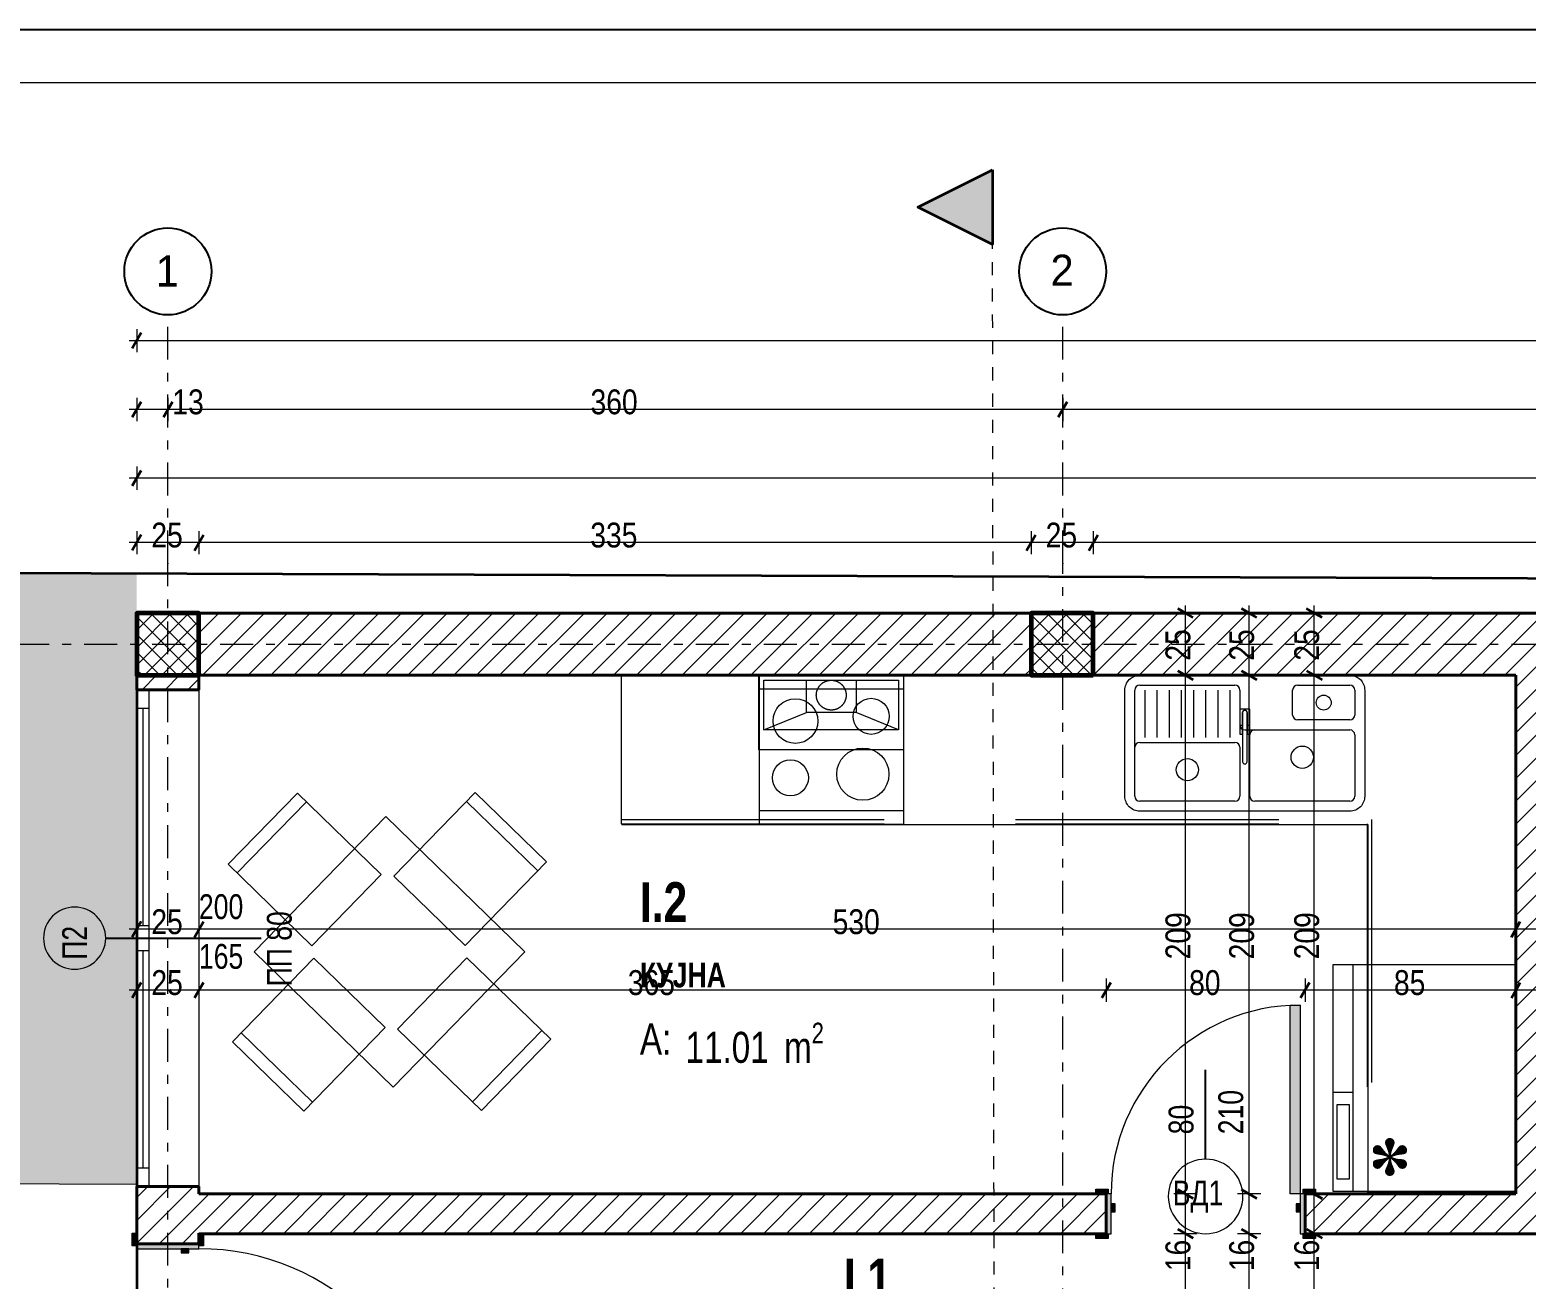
# Model space of a CAD drawing. Extents: x 1230 to 300706, y -1407 to 36108.
# Drawn here: x 60671 to 66690, y 12048 to 17075 of the extents above; entities that cross this region are included whole.
import ezdxf

# ---------------------------------------------------------------- set-up
doc = ezdxf.new("R2010")
doc.units = 0
doc.header["$LTSCALE"] = 5
doc.header["$MEASUREMENT"] = 0
doc.set_wipeout_variables(frame=1)
for name, pattern in [('- Двойно прекъснати линии', [1093.611073, 529.166651, -211.666656, 141.111112, -211.666656]), ('- Прекъснати линия', [423.333333, 211.666667, -211.666667]), ('Dashed', [564.444447, 282.222223, -282.222223]), ('Wipeout_Contour', [100000, 0, -100000]), ('Скрита линия (1)', [317.5, 211.666667, -105.833333])]:
    doc.linetypes.add(name, pattern=pattern)
for name, color, linetype, lineweight in [('1', 255, 'Continuous', 13), ('101', 253, 'Continuous', 15), ('2', 8, 'Continuous', 15), ('25', 9, 'Continuous', 35), ('27', 7, 'Continuous', 40), ('4', 43, 'Continuous', 20), ('46', 9, 'Continuous', 35), ('47', 7, 'Continuous', 60), ('5', 7, 'Continuous', 25), ('7', 7, 'Continuous', 25), ('85', 254, 'Continuous', 20), ('dimenzija', 7, 'Continuous', 13), ('gradezna_linija', 7, 'Continuous', 53), ('hetch_zelenilo', 72, 'Continuous', 5), ('U-3.2 LINIJA NA PARCELA', 82, 'Continuous', 50), ('U-5.2 ELEMENTI NA SOOBRAKAJNICA', 7, 'Continuous', 9)]:
    doc.layers.add(name, color=color, linetype=linetype, lineweight=lineweight)
for name, color, linetype, lineweight, true_color in [('168', 7, 'Continuous', 15, 0x5e5e5e), ('181', 7, 'Continuous', 0, 0xf2eee3), ('184', 7, 'Continuous', 0, 0xe8e8e8), ('3', 7, 'Continuous', 18, 0x7c7c7c), ('45', 7, 'Continuous', 35, 0x404040), ('61', 7, 'Continuous', 20, 0x6a6a6a), ('89', 7, 'Continuous', 20, 0x111111)]:
    doc.layers.add(name, color=color, linetype=linetype, lineweight=lineweight, true_color=true_color)
for name, color, linetype in [('4 _ - Фрагмент - Чертежи.2D Elements', 7, 'Continuous'), ('7 _ - Основни елементи.2D Elements', 7, 'Continuous'), ('hech plo~nici', 253, 'Continuous')]:
    doc.layers.add(name, color=color, linetype=linetype)
doc.styles.add('GENERATED_STYLE_4', font='arial.ttf')
doc.styles.add('GENERATED_STYLE_5', font='arialbd.ttf')
doc.styles.add('GENERATED_STYLE_6', font='Cambria Math.ttf')
doc.styles.add('GENERATED_STYLE_7', font='GOTHICBI.TTF')
pattern_1 = [(45, (4240.815, 9842.58), (-45.96194, 45.96194), [])]
pattern_2 = [(45, (4240.815, 9842.58), (-35.35534, 35.35534), []), (135, (4240.815, 9842.58), (35.35534, 35.35534), [])]

# ---------------------------------------------------------------- blocks, each defined once
blk = doc.blocks.new('A$C7bff3a25')
at = {"layer": 'hech plo~nici'}
h = blk.add_hatch(dxfattribs=at)
h.set_pattern_fill('AR-HBONE', color=256, scale=0.1, angle=45)
h.set_pattern_definition([(90, (-7616202.04, -4641434.93893), (-0.4, 0.4), [1.2, -0.4]), (180, (-7616202.04, -4641434.53893), (-0.4, 0.4), [1.2, -0.4])])
h.paths.add_polyline_path([(20.2864, 27.1296), (19.6995, 26.5147), (20.4912, 25.7685), (20.5723, 25.6912), (21.1542, 26.3013)])
h.paths.add_polyline_path([(20.1453, 28.8617), (19.3278, 28.0044), (21.0663, 26.366), (21.1475, 26.2886), (21.9553, 27.1356)])
at = {"layer": 'hetch_zelenilo', "true_color": 0xcaeb98, "transparency": 33554526}
h = blk.add_hatch(dxfattribs=at)
h.set_pattern_fill('GRASS', color=71, scale=0.05)
h.paths.add_polyline_path([(21.8631, 30.663), (20.168, 28.8856), (21.967, 27.1537), (23.6641, 28.9333)])
at = {"layer": 'gradezna_linija', "linetype": 'Continuous', "lineweight": 35}
blk.add_lwpolyline([(27.4767, 15.5431), (28.7793, 14.3009), (33.5412, 19.2943), (32.2385, 20.5366), (23.5543, 28.8181), (18.7924, 23.8247)], close=True, dxfattribs=at).dxf.unprotected_set("ltscale", 0)
at = {"layer": 'U-3.2 LINIJA NA PARCELA', "color": 84, "linetype": 'Continuous', "lineweight": 35, "true_color": 0x2aa800}
blk.add_lwpolyline([(35.2013, 17.8534), (21.8631, 30.663)], dxfattribs=at)
at = {"layer": 'U-5.2 ELEMENTI NA SOOBRAKAJNICA', "linetype": 'Continuous'}
blk.add_lwpolyline([(23.5543, 28.8181), (21.967, 27.1537), (20.168, 28.8856)], dxfattribs=at)

msp = doc.modelspace()

# ---------------------------------------------------------------- hatches: boundary and pattern name
at = {"layer": '25', "linetype": 'Continuous', "lineweight": 35}
msp.add_hatch(color=256, dxfattribs=at).paths.add_polyline_path([(64543.3, 16512), (64243.5, 16361.5), (64543.7, 16212)])

# ---------------------------------------------------------------- linework, layer by layer
at = {"layer": '1', "linetype": '- Двойно прекъснати линии', "lineweight": 13, "ltscale": 0.05}
for p, q in [((61226.1, 14928.4), (61226.1, 15928.4)), ((64825.8, 14928.4), (64825.8, 15928.4))]:
    msp.add_line(p, q, dxfattribs=at)
at = {"layer": '1', "linetype": '- Двойно прекъснати линии', "lineweight": 13}
for p in [(61226.1, 14928.4), (61226.1, 14928.4), (64825.8, 14928.4), (64825.8, 14928.4)]:
    msp.add_point(p, dxfattribs=at)
at = {"layer": '101', "linetype": 'Continuous', "lineweight": 15}
for p, q in [((61101.1, 14345.1), (61151.1, 14345.1)), ((61151.1, 13470.1), (61101.1, 13470.1)), ((61101.1, 13470.1), (61101.1, 13420.1)), ((61151.1, 13420.1), (61151.1, 13470.1)), ((61101.1, 13420.1), (61101.1, 13370.1)), ((61101.1, 13370.1), (61151.1, 13370.1)), ((61151.1, 13370.1), (61151.1, 13420.1)), ((65740.8, 12390.7), (65740.8, 13150.7)), ((65740.8, 13150.7), (65780.8, 13150.7)), ((61151.1, 12495.1), (61101.1, 12495.1)), ((65036.8, 12318.7), (65036.8, 12350.7)), ((65764.8, 12350.7), (65764.8, 12318.7)), ((61279.1, 12154.3), (61311.1, 12154.3))]:
    msp.add_line(p, q, dxfattribs=at)
at = {"layer": '2', "linetype": 'Continuous', "lineweight": 15, "flags": 128}
for points in [[(60851.1, 13545.1, 1), (60851.1, 13295.1, 1)], [(65250.8, 12380.7, 1), (65550.8, 12380.7, 1)]]:
    msp.add_lwpolyline(points, format="xyb", close=True, dxfattribs=at)
at = {"layer": '25', "linetype": 'Continuous', "lineweight": 35, "flags": 128}
msp.add_lwpolyline([(64543.3, 16512), (64543.7, 16212), (64243.5, 16361.5)], close=True, dxfattribs=at)
at = {"layer": '4', "linetype": 'Скрита линия (1)', "lineweight": 20}
for p, q in [((63049.1, 14478.1), (63049.1, 13880.1)), ((66648.8, 14478.1), (63049.1, 14478.1)), ((66648.8, 12400.7), (66648.8, 14478.1)), ((63049.1, 13898.1), (66068.8, 13898.1)), ((63049.1, 13880.1), (66050.8, 13880.1)), ((66050.8, 13880.1), (66050.8, 12400.7)), ((66068.8, 13898.1), (66068.8, 12400.7)), ((66050.8, 12400.7), (66648.8, 12400.7))]:
    msp.add_line(p, q, dxfattribs=at)
at = {"layer": '4', "linetype": 'Continuous', "lineweight": 20}
for p, q in [((66648.8, 14478.1), (63051.9, 14478.1)), ((66648.8, 12402.4), (66648.8, 14478.1)), ((65116.1, 13991.2), (65116.1, 14418.1)), ((65136.1, 14438.1), (65327.3, 14438.1)), ((65156.1, 14418.1), (65156.1, 14228.1)), ((65205, 14418.1), (65205, 14228.1)), ((65253.9, 14418.1), (65253.9, 14228.1)), ((65302.8, 14418.1), (65302.8, 14228.1)), ((65327.3, 14438.1), (65518.5, 14438.1)), ((65351.7, 14418.1), (65351.7, 14228.1)), ((65400.6, 14418.1), (65400.6, 14228.1)), ((65449.6, 14418.1), (65449.6, 14228.1)), ((65498.5, 14418.1), (65498.5, 14228.1)), ((65538.5, 14418.1), (65538.5, 14278.1)), ((65750.9, 14318.1), (65750.9, 14418.1)), ((65770.9, 14438.1), (65875.9, 14438.1)), ((65875.9, 14438.1), (65980.9, 14438.1)), ((66000.9, 14418.1), (66000.9, 14318.1)), ((65980.9, 14298.1), (65770.9, 14298.1)), ((65136.1, 14208.1), (65327.3, 14208.1)), ((65327.3, 14208.1), (65518.5, 14208.1)), ((65558.5, 14258.1), (65638.5, 14258.1)), ((65578.5, 13991.2), (65578.5, 14238.1)), ((65598.5, 14258.1), (65789.7, 14258.1)), ((65789.7, 14258.1), (65980.9, 14258.1)), ((66000.9, 14238.1), (66000.9, 13991.2)), ((65116.1, 13991.2), (65116.1, 14188.1)), ((65538.5, 14188.1), (65538.5, 13991.2)), ((61504.9, 13682.6), (61783.9, 13969.2)), ((62427.8, 13970.6), (62714.4, 13691.6)), ((65518.5, 13971.2), (65136.1, 13971.2)), ((65980.9, 13971.2), (65598.5, 13971.2)), ((63051.9, 13878.1), (66053.2, 13878.1)), ((66053.2, 13878.1), (66053.2, 12402.4)), ((61521, 13038.9), (61807.6, 12759.9)), ((62730.5, 13047.9), (62451.5, 12761.3)), ((65913.8, 12800.7), (65993.8, 12800.7)), ((65929.8, 12450.7), (65929.8, 12750.7)), ((65929.8, 12750.7), (65977.8, 12750.7)), ((65977.8, 12750.7), (65977.8, 12450.7)), ((65977.8, 12450.7), (65929.8, 12450.7))]:
    msp.add_line(p, q, dxfattribs=at)
at = {"layer": '4', "linetype": 'Dashed', "lineweight": 20}
for p, q in [((63623.8, 14258.1), (63794.8, 14328.1)), ((63994.8, 14328.1), (63794.8, 14328.1)), ((64165.7, 14258.1), (63994.8, 14328.1)), ((64165.7, 14258.1), (63623.8, 14258.1))]:
    msp.add_line(p, q, dxfattribs=at)
at = {"layer": '4', "linetype": 'Continuous', "lineweight": 20, "flags": 128}
for points in [[(64185.7, 13933.1), (63605.7, 13933.1), (63605.7, 14423.1), (64185.7, 14423.1)], [(65538.8, 14241.1), (65549.5, 14241.1), (65549.5, 14276.1), (65538.8, 14276.1)], [(65578.2, 14241.1), (65578.2, 14276.1), (65567.5, 14276.1), (65567.5, 14241.1)], [(61805.9, 13389.7), (62084.9, 13676.3), (61748.1, 14004.1), (61469.1, 13717.5)], [(62134.8, 13669.6), (62421.5, 13390.6), (62749.3, 13727.4), (62462.6, 14006.4)], [(61572.8, 13365.3), (62132.4, 12820.6), (62662.6, 13365.3), (62103, 13909.9)], [(61813.9, 13339.9), (62100.6, 13060.9), (61772.8, 12724.1), (61486.1, 13003.1)], [(62429.5, 13340.9), (62150.5, 13054.2), (62487.3, 12726.4), (62766.3, 13013)]]:
    msp.add_lwpolyline(points, close=True, dxfattribs=at)
for points in [[(65538.5, 14277.1), (65549.5, 14277.1), (65549.5, 14328.1, -1), (65567.5, 14328.1), (65567.5, 14277.1), (65578.4, 14277.1), (65578.4, 14342.1), (65538.5, 14342.1)], [(65549.5, 14130.3, 1), (65567.5, 14130.3), (65567.5, 14328.1, 1), (65549.5, 14328.1)]]:
    msp.add_lwpolyline(points, format="xyb", close=True, dxfattribs=at)
at = {"layer": '4', "linetype": 'Continuous', "lineweight": 20}
for centre, radius in [((64055.2, 14312.9), 72.5), ((65875.9, 14368.1), 30), ((63750.7, 14293.8), 90), ((64022.1, 14080.1), 105), ((65789.7, 14148.1), 45), ((63730.4, 14065.4), 72.5), ((65327.3, 14098.1), 45)]:
    msp.add_circle(centre, radius, dxfattribs=at)
for centre, start, end in [((65136.1, 14418.1), 90, 180), ((65518.5, 14418.1), 0, 90), ((65770.9, 14418.1), 90, 180), ((65980.9, 14418.1), 0, 90), ((65558.5, 14278.1), 180, 270), ((65770.9, 14318.1), 180, 270), ((65980.9, 14318.1), 270, 0), ((65136.1, 14188.1), 90, 180), ((65518.5, 14188.1), 0, 90), ((65598.5, 14238.1), 90, 180), ((65980.9, 14238.1), 0, 90), ((65136.1, 13991.2), 180, 270), ((65518.5, 13991.2), 270, 0), ((65598.5, 13991.2), 180, 270), ((65980.9, 13991.2), 270, 0)]:
    msp.add_arc(centre, 20, start, end, dxfattribs=at)
at = {"layer": '4 _ - Фрагмент - Чертежи.2D Elements', "linetype": 'Continuous', "lineweight": 25, "ltscale": 0.01}
msp.add_lwpolyline([(77766.9, 17075.4), (56766.9, 17075.4)], dxfattribs=at)
at = {"layer": '45', "linetype": 'Continuous', "lineweight": 35}
for p, q in [((61119.2, 15855.9), (61083.1, 15793.4)), ((61119.2, 15579.2), (61083.1, 15516.7)), ((61208.1, 15516.7), (61244.2, 15579.2)), ((64807.7, 15516.7), (64843.8, 15579.2)), ((61119.2, 15302.4), (61083.1, 15239.9)), ((61119.2, 15043), (61083.1, 14980.5)), ((61333.1, 14980.5), (61369.2, 15043)), ((64680.8, 14980.5), (64716.9, 15043)), ((64930.8, 14980.5), (64966.9, 15043)), ((61119.2, 13486.9), (61083.1, 13424.4)), ((61333.1, 13424.4), (61369.2, 13486.9)), ((61119.2, 13241.9), (61083.1, 13179.4)), ((61333.1, 13179.4), (61369.2, 13241.9)), ((64982.8, 13179.4), (65018.9, 13241.9)), ((65782.8, 13179.4), (65818.9, 13241.9)), ((65288.8, 12408.7), (65351.3, 12372.7)), ((65545, 12408.7), (65607.5, 12372.7)), ((65288.8, 12248.7), (65351.3, 12212.7)), ((65545, 12248.7), (65607.5, 12212.7))]:
    msp.add_line(p, q, dxfattribs=at)
at = {"layer": '5', "linetype": 'Continuous', "lineweight": 25}
for p, q in [((60976.1, 13420.1), (61601.1, 13420.1)), ((65400.8, 12530.7), (65400.8, 12890.7))]:
    msp.add_line(p, q, dxfattribs=at)
at = {"layer": '61', "linetype": 'Continuous', "lineweight": 20}
for p, q in [((61101.1, 14345.1), (61101.1, 13470.1)), ((61126.1, 14345.1), (61126.1, 13470.1)), ((61151.1, 13470.1), (61151.1, 14345.1)), ((61101.1, 13370.1), (61101.1, 12495.1)), ((61126.1, 13370.1), (61126.1, 12495.1)), ((61151.1, 12495.1), (61151.1, 13370.1))]:
    msp.add_line(p, q, dxfattribs=at)
at = {"layer": '7', "linetype": 'Continuous', "lineweight": 25}
for centre in [(61226.1, 16103.4), (64825.8, 16103.4)]:
    msp.add_circle(centre, 175, dxfattribs=at)
at = {"layer": '85', "linetype": 'Continuous', "lineweight": 20, "ltscale": 0.05}
for p, q in [((61101.1, 15871.5), (61101.1, 15777.8)), ((61101.1, 15824.6), (61070.6, 15824.6)), ((74901.1, 15824.6), (61101.1, 15824.6)), ((61101.1, 15594.8), (61101.1, 15501)), ((61226.1, 15594.8), (61226.1, 15501)), ((64825.8, 15594.8), (64825.8, 15501)), ((61101.1, 15547.9), (61070.6, 15547.9)), ((61226.1, 15547.9), (61101.1, 15547.9)), ((64825.8, 15547.9), (61226.1, 15547.9)), ((69975.8, 15547.9), (64825.8, 15547.9)), ((61101.1, 15318.1), (61101.1, 15224.3)), ((61101.1, 15271.2), (61070.6, 15271.2)), ((73101.1, 15271.2), (61101.1, 15271.2)), ((61101.1, 15058.6), (61101.1, 14964.9)), ((61351.1, 15058.6), (61351.1, 14964.9)), ((64698.8, 15058.6), (64698.8, 14964.9)), ((64948.8, 15058.6), (64948.8, 14964.9)), ((61101.1, 15011.8), (61070.6, 15011.8)), ((61351.1, 15011.8), (61101.1, 15011.8)), ((64698.8, 15011.8), (61351.1, 15011.8)), ((64948.8, 15011.8), (64698.8, 15011.8)), ((69851.1, 15011.8), (64948.8, 15011.8)), ((61101.1, 13502.5), (61101.1, 13408.8)), ((61351.1, 13502.5), (61351.1, 13408.8)), ((61101.1, 13455.7), (61070.6, 13455.7)), ((61351.1, 13455.7), (61101.1, 13455.7)), ((61101.1, 13257.5), (61101.1, 13163.8)), ((61351.1, 13257.5), (61351.1, 13163.8)), ((65000.8, 13257.5), (65000.8, 13163.8)), ((65800.8, 13257.5), (65800.8, 13163.8)), ((61101.1, 13210.6), (61070.6, 13210.6)), ((61351.1, 13210.6), (61101.1, 13210.6)), ((65000.8, 13210.6), (61351.1, 13210.6)), ((65800.8, 13210.6), (65000.8, 13210.6)), ((65366.9, 12390.7), (65273.2, 12390.7)), ((65320, 12230.7), (65320, 12390.7)), ((65623.2, 12390.7), (65529.4, 12390.7)), ((65576.3, 12230.7), (65576.3, 12390.7)), ((65366.9, 12230.7), (65273.2, 12230.7)), ((65320, 11128.1), (65320, 12230.7)), ((65623.2, 12230.7), (65529.4, 12230.7)), ((65576.3, 11128.1), (65576.3, 12230.7))]:
    msp.add_line(p, q, dxfattribs=at)
at = {"layer": '89', "linetype": 'Continuous', "lineweight": 20, "flags": 128}
msp.add_lwpolyline([(73101.1, 7828.1), (74901.1, 7828.1), (74901.1, 14728.1), (73101.1, 14728.1), (61101.1, 14728.1), (61101.1, 7828.1)], close=True, dxfattribs=at)

# ---------------------------------------------------------------- texts
at = {"layer": '1', "linetype": 'Continuous', "lineweight": 13, "attachment_point": 1}
for s, insert, char_height, style in [('\\A1;{\\pql;\\pt0;\\fCentury Gothic|b0|i0|c0|p34;1}', (61177.3, 16167.7), 125, 'GENERATED_STYLE_6'), ('\\A1;{\\pql;\\pt0;\\fCentury Gothic|b0|i0|c0|p34;2}', (64777, 16170.9), 125, 'GENERATED_STYLE_6'), ('\\A1;{\\W0.800000x;\\pql;\\pt0;\\fCentury Gothic|b1|i0|c204|p34;I.2}', (63125.1, 13645.4), 160, 'GENERATED_STYLE_5'), ('\\A1;{\\W0.800000x;\\pql;\\pt0;\\fCentury Gothic|b0|i0|c204|p34;A: }', (63125.1, 13076.7), 125, 'GENERATED_STYLE_4'), ('\\A1;{\\W0.800000x;\\pql;\\pt0,1;\\fCentury Gothic|b0|i0|c204|p34;11.01\\fCentury Gothic|b0|i0|c204|p34;\\A1{\\H.66x;\\S^  ;}\\fCentury Gothic|b0|i0|c204|p34; m\\fCentury Gothic|b0|i0|c204|p34;\\A1{\\H.66x;\\S2^  ;}}', (63308.6, 13079.8), 125, 'GENERATED_STYLE_4'), ('\\A1;{\\W0.800000x;\\pql;\\pt0;\\fCentury Gothic|b1|i0|c204|p34;I.1}', (63945.6, 12129.9), 160, 'GENERATED_STYLE_5')]:
    msp.add_mtext(s, dxfattribs=dict(at, insert=insert, char_height=char_height, style=style))
at = {"layer": '181', "linetype": 'Continuous', "lineweight": 0, "insert": (66240.1, 12651.1), "char_height": 350, "attachment_point": 6, "rotation": 90, "style": 'GENERATED_STYLE_7'}
msp.add_mtext('\\A1;{\\pqr;\\fCambria Math|b0|i0|c186|p18;*}', dxfattribs=at)
at = {"layer": '46', "linetype": 'Continuous', "lineweight": 35, "char_height": 100}
for s, insert, attachment_point, style in [('\\A1;{\\W0.850000x;\\pql;\\fCentury Gothic|b0|i0|c0|p34;13}', (61244.2, 15527.1), 7, 'GENERATED_STYLE_6'), ('\\A1;{\\W0.850000x;\\pql;\\fCentury Gothic|b0|i0|c0|p34;360}', (62926.4, 15527.1), 7, 'GENERATED_STYLE_6'), ('\\A1;{\\W0.850000x;\\pql;\\fCentury Gothic|b0|i0|c0|p34;25}', (61159.7, 14991), 7, 'GENERATED_STYLE_6'), ('\\A1;{\\W0.850000x;\\pql;\\fCentury Gothic|b0|i0|c0|p34;335}', (62925.4, 14991), 7, 'GENERATED_STYLE_6'), ('\\A1;{\\W0.850000x;\\pql;\\fCentury Gothic|b0|i0|c0|p34;25}', (64757.4, 14991), 7, 'GENERATED_STYLE_6'), ('\\A1;{\\W0.850000x;\\pql;\\fCentury Gothic|b0|i0|c0|p34;25}', (61159.7, 13434.9), 7, 'GENERATED_STYLE_6'), ('\\A1;{\\W0.850000x;\\pql;\\fCentury Gothic|b0|i0|c0|p34;530}', (63900.4, 13434.9), 7, 'GENERATED_STYLE_6'), ('\\A1;{\\W0.800000x;\\pql;\\pt0;\\fCentury Gothic|b1|i0|c204|p34;КУЈНА}', (63125.1, 13322.1), 1, 'GENERATED_STYLE_5'), ('\\A1;{\\W0.850000x;\\pql;\\fCentury Gothic|b0|i0|c0|p34;25}', (61159.7, 13189.9), 7, 'GENERATED_STYLE_6'), ('\\A1;{\\W0.850000x;\\pql;\\fCentury Gothic|b0|i0|c0|p34;365}', (63076.4, 13189.9), 7, 'GENERATED_STYLE_6'), ('\\A1;{\\W0.850000x;\\pql;\\fCentury Gothic|b0|i0|c0|p34;80}', (65334.4, 13189.9), 7, 'GENERATED_STYLE_6'), ('\\A1;{\\W0.850000x;\\pql;\\fCentury Gothic|b0|i0|c0|p34;85}', (66158.4, 13189.9), 7, 'GENERATED_STYLE_6')]:
    msp.add_mtext(s, dxfattribs=dict(at, insert=insert, attachment_point=attachment_point, style=style))
at = {"layer": '46', "linetype": 'Continuous', "lineweight": 35, "char_height": 100, "attachment_point": 7, "rotation": 90, "style": 'GENERATED_STYLE_6'}
for s, insert in [('\\A1;{\\W0.850000x;\\pql;\\fCentury Gothic|b0|i0|c0|p34;209}', (65340.8, 13334.8)), ('\\A1;{\\W0.850000x;\\pql;\\fCentury Gothic|b0|i0|c0|p34;209}', (65597.1, 13334.8)), ('\\A1;{\\W0.850000x;\\pql;\\fCentury Gothic|b0|i0|c0|p34;209}', (65858.8, 13334.8)), ('\\A1;{\\W0.850000x;\\pql;\\fCentury Gothic|b0|i0|c0|p34;16}', (65340.8, 12079.8)), ('\\A1;{\\W0.850000x;\\pql;\\fCentury Gothic|b0|i0|c0|p34;16}', (65597.1, 12079.8))]:
    msp.add_mtext(s, dxfattribs=dict(at, insert=insert))
at = {"layer": '7', "linetype": 'Continuous', "lineweight": 25, "char_height": 100, "attachment_point": 7}
for s, insert, style in [('\\A1;{\\W0.800000x;\\pql;\\pt0;\\fCentury Gothic|b0|i0|c0|p34;200\\fCentury Gothic|b0|i0|c0|p34;\\A1{\\H.66x;\\S^  ;}\\fCentury Gothic|b0|i0|c0|p34;\\fCentury Gothic|b0|i0|c0|p34;}', (61351.1, 13467.6), 'GENERATED_STYLE_6'), ('\\A1;{\\W0.800000x;\\pql;\\pt0;\\fCentury Gothic|b0|i0|c0|p34;165\\fCentury Gothic|b0|i0|c0|p34;\\A1{\\H.66x;\\S^  ;}\\fCentury Gothic|b0|i0|c0|p34;\\fCentury Gothic|b0|i0|c0|p34;}', (61351.1, 13267.6), 'GENERATED_STYLE_6'), ('\\A1;{\\W0.800000x;\\pql;\\pt1;\\fCentury Gothic|b0|i0|c204|p34;ВД1}', (65268.6, 12315.5), 'GENERATED_STYLE_4')]:
    msp.add_mtext(s, dxfattribs=dict(at, insert=insert, style=style))
at = {"layer": '7', "linetype": 'Continuous', "lineweight": 25, "char_height": 100, "attachment_point": 7, "rotation": 90}
for s, insert, style in [('\\A1;{\\W0.800000x;\\pql;\\pt0;\\fCentury Gothic|b0|i0|c0|p34;ПП 80\\fCentury Gothic|b0|i0|c0|p34;\\A1{\\H.66x;\\S^  ;}\\fCentury Gothic|b0|i0|c0|p34;\\fCentury Gothic|b0|i0|c0|p34;}', (61753.7, 13226.2), 'GENERATED_STYLE_6'), ('\\A1;{\\W0.800000x;\\pql;\\pt0;\\fCentury Gothic|b0|i0|c0|p34;П2\\fCentury Gothic|b0|i0|c0|p34;\\fCentury Gothic|b0|i0|c0|p34;\\fCentury Gothic|b0|i0|c0|p34;}', (60901.1, 13333.1), 'GENERATED_STYLE_6'), ('\\A1;{\\W0.800000x;\\pql;\\pt1;\\fCentury Gothic|b0|i0|c204|p34;210}', (65553.4, 12630.7), 'GENERATED_STYLE_4'), ('\\A1;{\\W0.800000x;\\pql;\\pt1;\\fCentury Gothic|b0|i0|c204|p34;80}', (65353.4, 12630.7), 'GENERATED_STYLE_4')]:
    msp.add_mtext(s, dxfattribs=dict(at, insert=insert, style=style))

# ---------------------------------------------------------------- next in the draw order: wipeouts: each hides what was drawn before it
at = {"linetype": 'Wipeout_Contour', "lineweight": 0, "ltscale": 1114.872828}
msp.add_wipeout([(64698.8, 14728.1), (61351.1, 14728.1), (61351.1, 14478.1), (64698.8, 14478.1)], dxfattribs=at)
at = {"linetype": 'Wipeout_Contour', "lineweight": 0, "ltscale": 1225.597133}
msp.add_wipeout([(64948.8, 14478.1), (66648.8, 14478.1), (66648.8, 14728.1), (64948.8, 14728.1)], dxfattribs=at)
at = {"linetype": 'Wipeout_Contour', "lineweight": 0, "ltscale": 880.849231}
msp.add_wipeout([(61351.1, 12420.1), (61101.1, 12420.1), (61101.1, 12190.3), (61351.1, 12190.3)], dxfattribs=at)

# ---------------------------------------------------------------- next in the draw order: hatches: boundary and pattern name
at = {"layer": '168', "linetype": 'Continuous', "lineweight": 15}
h = msp.add_hatch(dxfattribs=at)
h.set_pattern_fill('COMMON_BRICK_0001', color=256, scale=50, style=0, pattern_type=2)
h.set_pattern_definition(pattern_1)
h.paths.add_polyline_path([(64698.8, 14728.1), (61351.1, 14728.1), (61351.1, 14478.1), (64698.8, 14478.1)])
h = msp.add_hatch(dxfattribs=at)
h.set_pattern_fill('COMMON_BRICK_0001', color=256, scale=50, style=0, pattern_type=2)
h.set_pattern_definition(pattern_1)
h.paths.add_polyline_path([(64948.8, 14478.1), (66648.8, 14478.1), (66648.8, 14728.1), (64948.8, 14728.1)])
h = msp.add_hatch(dxfattribs=at)
h.set_pattern_fill('COMMON_BRICK_0001', color=256, scale=50, style=0, pattern_type=2)
h.set_pattern_definition(pattern_1)
h.paths.add_polyline_path([(61351.1, 12420.1), (61101.1, 12420.1), (61101.1, 12190.3), (61351.1, 12190.3)])
at = {"layer": '184', "linetype": 'Continuous', "lineweight": 0}
for points in [[(61082.1, 12182.3), (61101.1, 12182.3), (61101.1, 12232.3), (61082.1, 12232.3)], [(61351.1, 12182.3), (61370.1, 12182.3), (61370.1, 12232.3), (61351.1, 12232.3)], [(61101.1, 12170.3), (61351.1, 12170.3), (61351.1, 12190.3), (61101.1, 12190.3)], [(61279.1, 12170.3), (61279.1, 12154.3), (61311.1, 12154.3), (61311.1, 12170.3)]]:
    msp.add_hatch(color=256, dxfattribs=at).paths.add_polyline_path(points)

# ---------------------------------------------------------------- next in the draw order: linework, layer by layer
at = {"layer": '101', "linetype": 'Continuous', "lineweight": 15}
for p, q in [((61101.1, 12495.1), (61101.1, 12420.1)), ((61151.1, 12420.1), (61151.1, 12495.1)), ((61351.1, 12190.3), (61101.1, 12190.3)), ((61101.1, 12190.3), (61101.1, 12170.3)), ((61101.1, 12170.3), (61351.1, 12170.3)), ((61279.1, 12170.3), (61279.1, 12154.3)), ((61311.1, 12170.3), (61279.1, 12170.3)), ((61311.1, 12154.3), (61311.1, 12170.3)), ((61351.1, 12170.3), (61351.1, 12190.3))]:
    msp.add_line(p, q, dxfattribs=at)
msp.add_arc((61351.1, 11210.3), 960, 0, 90, dxfattribs=at)
at = {"layer": '27', "linetype": 'Continuous', "lineweight": 40}
for p, q in [((61101.1, 12420.1), (61151.1, 12420.1)), ((61101.1, 12420.1), (61151.1, 12420.1)), ((61101.1, 12420.1), (61151.1, 12420.1)), ((61151.1, 12420.1), (61351.1, 12420.1)), ((61151.1, 12420.1), (61351.1, 12420.1)), ((61101.1, 12190.3), (61101.1, 12232.3)), ((61101.1, 12190.3), (61101.1, 12232.3)), ((61101.1, 12190.3), (61101.1, 12232.3)), ((61351.1, 12190.3), (61351.1, 12232.3)), ((61351.1, 12190.3), (61351.1, 12232.3)), ((61351.1, 12190.3), (61351.1, 12232.3)), ((61351.1, 12190.3), (61101.1, 12190.3)), ((61351.1, 12190.3), (61101.1, 12190.3)), ((61351.1, 12190.3), (61101.1, 12190.3))]:
    msp.add_line(p, q, dxfattribs=at)
at = {"layer": '27', "linetype": 'Continuous', "lineweight": 40, "flags": 128}
for points in [[(64698.8, 14728.1), (61351.1, 14728.1)], [(66648.8, 14728.1), (64948.8, 14728.1)], [(61351.1, 14478.1), (64698.8, 14478.1)], [(64948.8, 14478.1), (66648.8, 14478.1)], [(61101.1, 12420.1), (61101.1, 12190.3)], [(61351.1, 12390.7), (61351.1, 12420.1)], [(61351.1, 12190.3), (61351.1, 12230.7)]]:
    msp.add_lwpolyline(points, dxfattribs=at)
at = {"layer": '3', "linetype": 'Continuous', "lineweight": 18}
for p, q in [((61082.1, 12182.3), (61082.1, 12232.3)), ((61082.1, 12232.3), (61101.1, 12232.3)), ((61101.1, 12232.3), (61101.1, 12182.3)), ((61351.1, 12182.3), (61351.1, 12232.3)), ((61351.1, 12232.3), (61370.1, 12232.3)), ((61370.1, 12232.3), (61370.1, 12182.3)), ((61101.1, 12182.3), (61082.1, 12182.3)), ((61370.1, 12182.3), (61351.1, 12182.3))]:
    msp.add_line(p, q, dxfattribs=at)
at = {"layer": '4', "linetype": 'Dashed', "lineweight": 20}
for p, q in [((63623.8, 14258.1), (63623.8, 14458.1)), ((63623.8, 14458.1), (64165.7, 14458.1)), ((63794.8, 14458.1), (63994.8, 14458.1)), ((63794.8, 14328.1), (63794.8, 14458.1)), ((63994.8, 14458.1), (63994.8, 14328.1)), ((64165.7, 14458.1), (64165.7, 14258.1))]:
    msp.add_line(p, q, dxfattribs=at)
at = {"layer": '4', "linetype": 'Dashed', "lineweight": 20, "flags": 128}
msp.add_lwpolyline([(64185.7, 14478.1), (64185.7, 14178.1), (63603.8, 14178.1), (63603.8, 14478.1)], close=True, dxfattribs=at)
at = {"layer": '4', "linetype": 'Continuous', "lineweight": 20, "flags": 128}
msp.add_lwpolyline([(64185.7, 13878.1), (63605.7, 13878.1), (63605.7, 14478.1), (64185.7, 14478.1)], close=True, dxfattribs=at)
msp.add_lwpolyline([(64185.7, 13878.1), (63605.7, 13878.1), (63605.7, 14478.1), (64185.7, 14478.1)], close=True, dxfattribs=at)
msp.add_lwpolyline([(65558.5, 14478.1), (65980.9, 14478.1, -0.414214), (66040.9, 14418.1), (66040.9, 13991.2, -0.414214), (65980.9, 13931.2), (65136.1, 13931.2, -0.414214), (65076.1, 13991.2), (65076.1, 14418.1, -0.414214), (65136.1, 14478.1)], format="xyb", close=True, dxfattribs=at)
at = {"layer": '4', "linetype": 'Dashed', "lineweight": 20}
msp.add_circle((63894.8, 14398.1), 60, dxfattribs=at)
at = {"layer": '45', "linetype": 'Continuous', "lineweight": 35}
for p, q in [((65351.3, 14710.1), (65288.8, 14746.2)), ((65607.5, 14710.1), (65545, 14746.2)), ((65869.3, 14710.1), (65806.8, 14746.2)), ((65288.8, 14496.2), (65351.3, 14460.1)), ((65545, 14496.2), (65607.5, 14460.1)), ((65806.8, 14496.2), (65869.3, 14460.1))]:
    msp.add_line(p, q, dxfattribs=at)
at = {"layer": '85', "linetype": 'Continuous', "lineweight": 20, "ltscale": 0.05}
for p, q in [((65320, 14728.1), (65320, 14758.7)), ((65576.3, 14728.1), (65576.3, 14758.7)), ((65838.1, 14728.1), (65838.1, 14758.7)), ((65366.9, 14728.1), (65273.2, 14728.1)), ((65320, 14478.1), (65320, 14728.1)), ((65623.2, 14728.1), (65529.4, 14728.1)), ((65576.3, 14478.1), (65576.3, 14728.1)), ((65884.9, 14728.1), (65791.2, 14728.1)), ((65838.1, 14478.1), (65838.1, 14728.1)), ((65366.9, 14478.1), (65273.2, 14478.1)), ((65320, 12390.7), (65320, 14478.1)), ((65623.2, 14478.1), (65529.4, 14478.1)), ((65576.3, 12390.7), (65576.3, 14478.1)), ((65884.9, 14478.1), (65791.2, 14478.1))]:
    msp.add_line(p, q, dxfattribs=at)

# ---------------------------------------------------------------- next in the draw order: texts
at = {"layer": '46', "linetype": 'Continuous', "lineweight": 35, "char_height": 100, "attachment_point": 7, "rotation": 90, "style": 'GENERATED_STYLE_6'}
for insert in [(65340.8, 14536.7), (65597.1, 14536.7), (65858.8, 14536.7)]:
    msp.add_mtext('\\A1;{\\W0.850000x;\\pql;\\fCentury Gothic|b0|i0|c0|p34;25}', dxfattribs=dict(at, insert=insert))

# ---------------------------------------------------------------- next in the draw order: wipeouts: each hides what was drawn before it
at = {"linetype": 'Wipeout_Contour', "lineweight": 0, "ltscale": 1180.244551}
msp.add_wipeout([(64948.8, 14478.1), (64948.8, 14728.1), (64698.8, 14728.1), (64698.8, 14478.1)], dxfattribs=at)
at = {"linetype": 'Wipeout_Contour', "lineweight": 0, "ltscale": 1209.500862}
msp.add_wipeout([(66898.8, 12390.7), (66898.8, 14728.1), (66648.8, 14728.1), (66648.8, 12390.7)], dxfattribs=at)
at = {"linetype": 'Wipeout_Contour', "lineweight": 0, "ltscale": 1040.157554}
msp.add_wipeout([(61351.1, 14478.1), (61101.1, 14478.1), (61101.1, 14420.1), (61351.1, 14420.1)], dxfattribs=at)

# ---------------------------------------------------------------- next in the draw order: hatches: boundary and pattern name
at = {"layer": '1', "linetype": 'Continuous', "lineweight": 13}
h = msp.add_hatch(dxfattribs=at)
h.set_pattern_fill('1_БЕТОН_СГЛОБЯЕМИ_ЕЛЕМЕН_E7', color=256, scale=50, style=0, pattern_type=2)
h.set_pattern_definition(pattern_2)
h.paths.add_polyline_path([(64948.8, 14478.1), (64948.8, 14728.1), (64698.8, 14728.1), (64698.8, 14478.1)])
at = {"layer": '168', "linetype": 'Continuous', "lineweight": 15}
h = msp.add_hatch(dxfattribs=at)
h.set_pattern_fill('COMMON_BRICK_0001', color=256, scale=50, style=0, pattern_type=2)
h.set_pattern_definition(pattern_1)
h.paths.add_polyline_path([(66898.8, 12390.7), (66898.8, 14728.1), (66648.8, 14728.1), (66648.8, 12390.7)])
h = msp.add_hatch(dxfattribs=at)
h.set_pattern_fill('COMMON_BRICK_0001', color=256, scale=50, style=0, pattern_type=2)
h.set_pattern_definition(pattern_1)
h.paths.add_polyline_path([(61351.1, 14478.1), (61101.1, 14478.1), (61101.1, 14420.1), (61351.1, 14420.1)])

# ---------------------------------------------------------------- next in the draw order: linework, layer by layer
at = {"layer": '101', "linetype": 'Continuous', "lineweight": 15}
for p, q in [((61101.1, 14420.1), (61101.1, 14345.1)), ((61151.1, 14345.1), (61151.1, 14420.1))]:
    msp.add_line(p, q, dxfattribs=at)
at = {"layer": '27', "linetype": 'Continuous', "lineweight": 40}
for p, q in [((61101.1, 14420.1), (61151.1, 14420.1)), ((61101.1, 14420.1), (61151.1, 14420.1)), ((61101.1, 14420.1), (61151.1, 14420.1)), ((61151.1, 14420.1), (61351.1, 14420.1)), ((61151.1, 14420.1), (61351.1, 14420.1))]:
    msp.add_line(p, q, dxfattribs=at)
at = {"layer": '27', "linetype": 'Continuous', "lineweight": 40, "flags": 128}
for points in [[(66898.8, 14728.1), (66648.8, 14728.1)], [(61101.1, 14478.1), (61101.1, 14420.1)], [(61351.1, 14420.1), (61351.1, 14478.1)], [(66648.8, 14478.1), (66648.8, 12390.7)]]:
    msp.add_lwpolyline(points, dxfattribs=at)
at = {"layer": '45', "linetype": 'Continuous', "lineweight": 35}
for p, q in [((66630.8, 13424.4), (66666.9, 13486.9)), ((66630.8, 13179.4), (66666.9, 13241.9))]:
    msp.add_line(p, q, dxfattribs=at)
at = {"layer": '47', "linetype": 'Continuous', "lineweight": 60, "flags": 128}
msp.add_lwpolyline([(64948.8, 14478.1), (64948.8, 14728.1), (64698.8, 14728.1), (64698.8, 14478.1)], close=True, dxfattribs=at)
at = {"layer": '61', "linetype": 'Continuous', "lineweight": 20}
for p, q in [((61101.1, 14420.1), (61101.1, 12420.1)), ((61351.1, 14420.1), (61351.1, 12420.1))]:
    msp.add_line(p, q, dxfattribs=at)
at = {"layer": '85', "linetype": 'Continuous', "lineweight": 20, "ltscale": 0.05}
for p, q in [((66648.8, 13502.5), (66648.8, 13408.8)), ((66648.8, 13455.7), (61351.1, 13455.7)), ((66898.8, 13455.7), (66648.8, 13455.7)), ((66648.8, 13257.5), (66648.8, 13163.8)), ((66648.8, 13210.6), (65800.8, 13210.6)), ((66898.8, 13210.6), (66648.8, 13210.6))]:
    msp.add_line(p, q, dxfattribs=at)

# ---------------------------------------------------------------- next in the draw order: wipeouts: each hides what was drawn before it
at = {"linetype": 'Wipeout_Contour', "lineweight": 0, "ltscale": 1051.750466}
msp.add_wipeout([(61351.1, 14478.1), (61351.1, 14728.1), (61101.1, 14728.1), (61101.1, 14478.1)], dxfattribs=at)
at = {"linetype": 'Wipeout_Contour', "lineweight": 0, "ltscale": 962.535507}
msp.add_wipeout([(61351.1, 12230.7), (65000.8, 12230.7), (65000.8, 12390.7), (61351.1, 12390.7)], dxfattribs=at)
at = {"linetype": 'Wipeout_Contour', "lineweight": 0, "ltscale": 1115.430118}
msp.add_wipeout([(65800.8, 12390.7), (65800.8, 12230.7), (67028.8, 12230.7), (67028.8, 12390.7)], dxfattribs=at)

# ---------------------------------------------------------------- next in the draw order: hatches: boundary and pattern name
at = {"layer": '1', "linetype": 'Continuous', "lineweight": 13}
h = msp.add_hatch(dxfattribs=at)
h.set_pattern_fill('1_БЕТОН_СГЛОБЯЕМИ_ЕЛЕМЕН_E7', color=256, scale=50, style=0, pattern_type=2)
h.set_pattern_definition(pattern_2)
h.paths.add_polyline_path([(61351.1, 14478.1), (61351.1, 14728.1), (61101.1, 14728.1), (61101.1, 14478.1)])
at = {"layer": '168', "linetype": 'Continuous', "lineweight": 15}
h = msp.add_hatch(dxfattribs=at)
h.set_pattern_fill('COMMON_BRICK_0001', color=256, scale=50, style=0, pattern_type=2)
h.set_pattern_definition(pattern_1)
h.paths.add_polyline_path([(61351.1, 12230.7), (65000.8, 12230.7), (65000.8, 12390.7), (61351.1, 12390.7)])
h = msp.add_hatch(dxfattribs=at)
h.set_pattern_fill('COMMON_BRICK_0001', color=256, scale=50, style=0, pattern_type=2)
h.set_pattern_definition(pattern_1)
h.paths.add_polyline_path([(65800.8, 12390.7), (65800.8, 12230.7), (67028.8, 12230.7), (67028.8, 12390.7)])
at = {"layer": '184', "linetype": 'Continuous', "lineweight": 0}
for points in [[(65780.8, 13150.7), (65740.8, 13150.7), (65740.8, 12390.7), (65780.8, 12390.7)], [(65008.8, 12390.7), (65008.8, 12409.7), (64958.8, 12409.7), (64958.8, 12390.7)], [(65792.8, 12409.7), (65792.8, 12390.7), (65842.8, 12390.7), (65842.8, 12409.7)], [(65020.8, 12230.7), (65020.8, 12390.7), (65000.8, 12390.7), (65000.8, 12230.7)], [(65020.8, 12318.7), (65036.8, 12318.7), (65036.8, 12350.7), (65020.8, 12350.7)], [(65780.8, 12350.7), (65764.8, 12350.7), (65764.8, 12318.7), (65780.8, 12318.7)], [(65800.8, 12230.7), (65800.8, 12390.7), (65780.8, 12390.7), (65780.8, 12230.7)], [(65008.8, 12211.7), (65008.8, 12230.7), (64958.8, 12230.7), (64958.8, 12211.7)], [(65792.8, 12230.7), (65792.8, 12211.7), (65842.8, 12211.7), (65842.8, 12230.7)]]:
    msp.add_hatch(color=256, dxfattribs=at).paths.add_polyline_path(points)

# ---------------------------------------------------------------- next in the draw order: linework, layer by layer
at = {"layer": '1', "linetype": '- Двойно прекъснати линии', "lineweight": 13, "ltscale": 0.05}
for p, q in [((61226.1, 7454.4), (61226.1, 14928.4)), ((64825.8, 7503.9), (64825.8, 14928.4)), ((60616.4, 14603.1), (75301.9, 14603.1))]:
    msp.add_line(p, q, dxfattribs=at)
at = {"layer": '101', "linetype": 'Continuous', "lineweight": 15}
for p, q in [((65780.8, 13150.7), (65780.8, 12390.7)), ((65020.8, 12390.7), (65000.8, 12390.7)), ((65000.8, 12390.7), (65000.8, 12230.7)), ((65020.8, 12230.7), (65020.8, 12390.7)), ((65036.8, 12350.7), (65020.8, 12350.7)), ((65020.8, 12350.7), (65020.8, 12318.7)), ((65780.8, 12390.7), (65740.8, 12390.7)), ((65780.8, 12350.7), (65764.8, 12350.7)), ((65800.8, 12390.7), (65780.8, 12390.7)), ((65780.8, 12390.7), (65780.8, 12230.7)), ((65780.8, 12318.7), (65780.8, 12350.7)), ((65800.8, 12230.7), (65800.8, 12390.7)), ((65020.8, 12318.7), (65036.8, 12318.7)), ((65764.8, 12318.7), (65780.8, 12318.7)), ((65000.8, 12230.7), (65020.8, 12230.7)), ((65780.8, 12230.7), (65800.8, 12230.7))]:
    msp.add_line(p, q, dxfattribs=at)
msp.add_arc((65780.8, 12390.7), 760, 90, 180, dxfattribs=at)
at = {"layer": '27', "linetype": 'Continuous', "lineweight": 40}
for p, q in [((65000.8, 12390.7), (64958.8, 12390.7)), ((65000.8, 12390.7), (64958.8, 12390.7)), ((65000.8, 12390.7), (64958.8, 12390.7)), ((65000.8, 12390.7), (65000.8, 12230.7)), ((65000.8, 12390.7), (65000.8, 12230.7)), ((65000.8, 12390.7), (65000.8, 12230.7)), ((65800.8, 12390.7), (65842.8, 12390.7)), ((65800.8, 12390.7), (65800.8, 12230.7)), ((65800.8, 12390.7), (65800.8, 12230.7)), ((65800.8, 12390.7), (65800.8, 12230.7)), ((65800.8, 12390.7), (65842.8, 12390.7)), ((65800.8, 12390.7), (65842.8, 12390.7)), ((65000.8, 12230.7), (64958.8, 12230.7)), ((65000.8, 12230.7), (64958.8, 12230.7)), ((65000.8, 12230.7), (64958.8, 12230.7)), ((65800.8, 12230.7), (65842.8, 12230.7)), ((65800.8, 12230.7), (65842.8, 12230.7)), ((65800.8, 12230.7), (65842.8, 12230.7))]:
    msp.add_line(p, q, dxfattribs=at)
at = {"layer": '27', "linetype": 'Continuous', "lineweight": 40, "flags": 128}
for points in [[(65000.8, 12390.7), (61351.1, 12390.7)], [(66648.8, 12390.7), (65800.8, 12390.7)], [(61351.1, 12230.7), (65000.8, 12230.7)], [(65800.8, 12230.7), (67028.8, 12230.7)]]:
    msp.add_lwpolyline(points, dxfattribs=at)
at = {"layer": '3', "linetype": 'Continuous', "lineweight": 18}
for p, q in [((64958.8, 12390.7), (64958.8, 12409.7)), ((64958.8, 12409.7), (65008.8, 12409.7)), ((65008.8, 12409.7), (65008.8, 12390.7)), ((65792.8, 12409.7), (65842.8, 12409.7)), ((65792.8, 12390.7), (65792.8, 12409.7)), ((65842.8, 12409.7), (65842.8, 12390.7)), ((65008.8, 12390.7), (64958.8, 12390.7)), ((65842.8, 12390.7), (65792.8, 12390.7)), ((64958.8, 12211.7), (64958.8, 12230.7)), ((64958.8, 12230.7), (65008.8, 12230.7)), ((65008.8, 12230.7), (65008.8, 12211.7)), ((65792.8, 12230.7), (65842.8, 12230.7)), ((65792.8, 12211.7), (65792.8, 12230.7)), ((65842.8, 12230.7), (65842.8, 12211.7)), ((65008.8, 12211.7), (64958.8, 12211.7)), ((65842.8, 12211.7), (65792.8, 12211.7))]:
    msp.add_line(p, q, dxfattribs=at)
at = {"layer": '4', "linetype": 'Continuous', "lineweight": 20}
msp.add_line((65993.8, 12400.7), (65993.8, 13313.7), dxfattribs=at)
at = {"layer": '4', "linetype": 'Continuous', "lineweight": 20, "flags": 128}
msp.add_lwpolyline([(65913.8, 12400.7), (65913.8, 13313.7), (66648.8, 13313.7), (66648.8, 12400.7)], close=True, dxfattribs=at)
at = {"layer": '45', "linetype": 'Continuous', "lineweight": 35}
for p, q in [((65806.8, 12408.7), (65869.3, 12372.7)), ((65806.8, 12248.7), (65869.3, 12212.7))]:
    msp.add_line(p, q, dxfattribs=at)
at = {"layer": '47', "linetype": 'Continuous', "lineweight": 60, "flags": 128}
msp.add_lwpolyline([(61351.1, 14478.1), (61351.1, 14728.1), (61101.1, 14728.1), (61101.1, 14478.1)], close=True, dxfattribs=at)
at = {"layer": '7 _ - Основни елементи.2D Elements', "linetype": 'Continuous', "lineweight": 20, "ltscale": 0.2, "flags": 128}
msp.add_lwpolyline([(58016.9, 16863.5), (77514.3, 16863.5), (77514.3, 2441), (58016.9, 2441)], close=True, dxfattribs=at)
at = {"layer": '85', "linetype": '- Прекъснати линия', "lineweight": 20, "ltscale": 0.05}
msp.add_line((64558.8, 6457.3), (64543.7, 16212), dxfattribs=at)
at = {"layer": '85', "linetype": 'Continuous', "lineweight": 20, "ltscale": 0.05}
for p, q in [((65838.1, 12390.7), (65838.1, 14478.1)), ((65884.9, 12390.7), (65791.2, 12390.7)), ((65838.1, 12230.7), (65838.1, 12390.7)), ((65884.9, 12230.7), (65791.2, 12230.7)), ((65838.1, 8078.1), (65838.1, 12230.7))]:
    msp.add_line(p, q, dxfattribs=at)

# ---------------------------------------------------------------- next in the draw order: block references
at = {"layer": 'dimenzija', "ltscale": 50, "xscale": 1000, "yscale": 1000, "zscale": 1000, "rotation": 43.63995756689516}
msp.add_blockref('A$C7bff3a25', (63943.1, -22382.7), dxfattribs=at)

# ---------------------------------------------------------------- next in the draw order: texts
at = {"layer": '46', "linetype": 'Continuous', "lineweight": 35, "insert": (65858.8, 12079.8), "char_height": 100, "attachment_point": 7, "rotation": 90, "style": 'GENERATED_STYLE_6'}
msp.add_mtext('\\A1;{\\W0.850000x;\\pql;\\fCentury Gothic|b0|i0|c0|p34;16}', dxfattribs=at)

doc.saveas('drawing.dxf')
